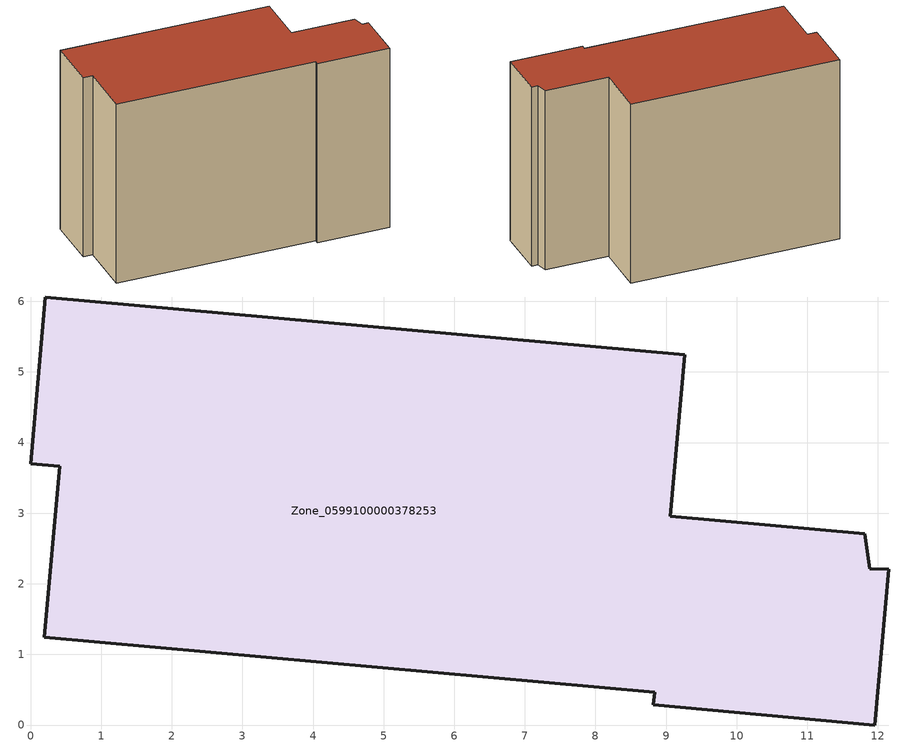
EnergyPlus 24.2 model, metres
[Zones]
Zone_0599100000378253
 floor ground (C_G): 12.16,2.21 11.96,0 8.82,0.28 8.84,0.46 0.19,1.24 0.41,3.66 0,3.7 0.21,6.06 9.27,5.24 9.06,2.96 11.81,2.71 11.88,2.21 z0
 wall outside (C_F): 0,3.7 0.41,3.66 0.19,1.24 8.84,0.46 8.82,0.28 11.96,0 12.16,2.21 11.88,2.21 11.81,2.71 9.06,2.96 9.27,5.24 0.21,6.06 0,3.7 z0:8.32
 roof outside (C_R): 11.88,2.21 11.81,2.71 9.06,2.96 9.27,5.24 0.21,6.06 0,3.7 0.41,3.66 0.19,1.24 8.84,0.46 8.82,0.28 11.96,0 12.16,2.21 z8.32
[BUILDING]
Pand.0599100000378253: North Axis=0; Terrain=City; Loads Convergence Tolerance Value=0.04; Temperature Convergence Tolerance Value=0.4; Solar Distribution=FullExterior; Maximum Number of Warmup Days=25; Minimum Number of Warmup Days=1
[Site:Location]
Rotterdam.The.Hague.AP_ZH_NLD Design_Conditions: Latitude=51.96; Longitude=4.45; Time Zone=1; Elevation=-4.5
[SITE:GROUNDTEMPERATURE:BUILDINGSURFACE]
18, 18, 18, 18, 18, 18, 18, 18, 18, 18, 18, 18
[MATERIAL] Thermal Absorptance=0.9; Solar Absorptance=0.7; Visible Absorptance=0.7
Name | Roughness | Thickness | Conductivity | Density | Specific Heat
G.TI.1992-2005 | MediumSmooth | 0.15 | 0.06 | 540 | 1210
F.TI.1992-2005 | Rough | 0.3 | 0.12 | 1920 | 840
R.TI.1992-2005 | MediumRough | 0.2 | 0.08 | 1500 | 1000
[CONSTRUCTION]
C_G: G.TI.1992-2005
C_F: F.TI.1992-2005
C_R: R.TI.1992-2005
[ZONE]
Zone_0599100000378253: Type=1; Multiplier=1; Ceiling Height=Autocalculate; Volume=Autocalculate; Floor Area=autocalculate; Part of Total Floor Area=Yes
[ZONEINFILTRATION:DESIGNFLOWRATE]
Infil_Zone_0599100000378253: Zone or ZoneList or Space or SpaceList=Zone_0599100000378253; Schedule=AlwaysOn; Design Flow Rate Calculation Method=Flow/Area; Flow Rate per Floor Area=0.0015; Constant Term Coefficient=1; Temperature Term Coefficient=0; Velocity Term Coefficient=0; Velocity Squared Term Coefficient=0
[HVACTEMPLATE:ZONE:IDEALLOADSAIRSYSTEM]
Zone_0599100000378253: Maximum Heating Supply Air Temperature=50; Minimum Cooling Supply Air Temperature=13; Maximum Heating Supply Air Humidity Ratio=0.0156; Minimum Cooling Supply Air Humidity Ratio=0.0077; Heating Limit=NoLimit; Cooling Limit=NoLimit; Dehumidification Control Type=ConstantSensibleHeatRatio; Cooling Sensible Heat Ratio=0.7; Dehumidification Setpoint=60; Humidification Control Type=None; Humidification Setpoint=30; Outdoor Air Method=None; Outdoor Air Flow Rate per Person=0.00944; Outdoor Air Flow Rate per Zone Floor Area=0; Outdoor Air Flow Rate per Zone=0; Demand Controlled Ventilation Type=None; Outdoor Air Economizer Type=NoEconomizer; Heat Recovery Type=None; Sensible Heat Recovery Effectiveness=0.7; Latent Heat Recovery Effectiveness=0.65
[ZONECONTROL:THERMOSTAT]
ThermostatControl_Zone_0599100000378253: Zone or ZoneList=Zone_0599100000378253; Control Type Schedule=DualSetpointControlType; Control 1=Thermostat_Zone_0599100000378253; Temperature Difference Between Cutout And Setpoint=0
[THERMOSTATSETPOINT:DUALSETPOINT]
Thermostat_Zone_0599100000378253: Heating Setpoint Temperature Schedule=HeatingSetpoint_Zone_0599100000378253; Cooling Setpoint Temperature Schedule=CoolingSetpoint_Zone_0599100000378253
[SCHEDULE:COMPACT]
HeatingSetpoint_Zone_0599100000378253: Through: 12/31, For: AllDays, Until: 24:00, 21
CoolingSetpoint_Zone_0599100000378253: Through: 12/31, For: AllDays, Until: 24:00, 24
DualSetpointControlType: Through: 12/31, For: AllDays, Until: 24:00, 4
AlwaysOn: Through: 12/31, For: AllDays, Until: 24:00, 1
